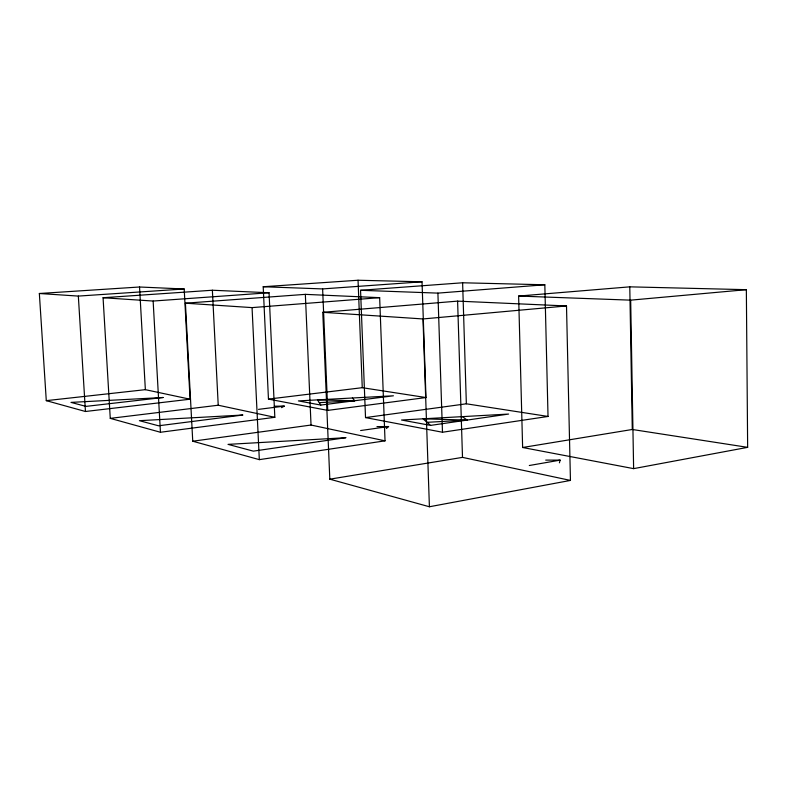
<?xml version="1.0" encoding="UTF-8"?>
<svg xmlns="http://www.w3.org/2000/svg" width="787" height="787" viewBox="0 0 787 787"><rect width="100%" height="100%" fill="white"/><g stroke="black" fill="none" stroke-linecap="round" stroke-linejoin="round"><path stroke-width="1.18" d="M559.409 462.825L560.128 460.129L545.706 460.11M386.427 428.482L388.591 426.544L376.963 426.603M281.559 407.656L284.284 406.122L274.279 406.21M429.407 506.759L570.447 480.424L566.502 305.956L457.601 301.126L322.778 312.301L329.812 479.175L429.407 506.759L422.993 318.951L322.778 312.301M633.624 468.639L747.65 447.35L746.351 289.675L629.787 286.842L518.623 296.06L522.627 447.498L633.624 468.639L630.672 300.152L746.351 289.675M529.297 465.51L560.128 460.129M329.812 479.175L462.5 457.375L570.447 480.424M522.627 447.498L632.286 429.486L747.65 447.35M259.326 459.647L385.03 440.838L379.659 297.663L305.346 294.358L185.417 303.192L192.746 441.212L259.326 459.647L252.056 307.609L185.417 303.192M442.481 432.24L548.027 416.451L544.83 284.776L462.618 282.779L360.554 290.295L365.522 417.592L442.481 432.24L437.906 293.118L360.554 290.295M430.568 425.393L508.599 414.06L401.508 420.012L430.568 425.393L423.052 418.812L467.124 420.091L462.392 416.628M360.613 430.538L388.591 426.544M192.746 441.212L311.032 425.039L385.03 440.838M365.522 417.592L466.357 403.8L548.027 416.451M160.44 432.26L274.83 417.307L269.056 292.754L212.372 290.236L103.067 297.732L110.269 418.369L160.44 432.26L153.14 301.047L103.067 297.732M327.736 410.391L425.983 397.553L422.029 281.795L358.046 280.241L263.202 286.743L268.456 399.107L327.736 410.391L322.621 288.918L263.202 286.743M320.821 405.069L393.421 395.792L298.391 400.908L320.821 405.069L317.495 399.885L354.74 400.731L352.399 398.006M258.52 409.368L284.284 406.122M110.269 418.369L218.225 405.226L274.83 417.307M268.456 399.107L362.256 387.686L425.983 397.553M85.449 411.493L190.06 399.206L184.197 288.986L139.535 286.999L39.35 293.502L46.285 400.652L85.449 411.493L78.336 296.089L39.35 293.502M46.285 400.652L145.359 389.663L190.06 399.206M422.993 318.951L566.502 305.956M252.056 307.609L379.659 297.663M437.906 293.118L544.83 284.776M153.14 301.047L269.056 292.754M322.621 288.918L422.029 281.795M78.336 296.089L184.197 288.986M427.066 422.324L467.124 420.091M319.266 402.649L354.74 400.731M518.623 296.06L630.672 300.152M139.535 286.999L145.359 389.663M212.372 290.236L218.225 405.226M305.346 294.358L311.032 425.039M358.046 280.241L362.256 387.686M462.618 282.779L466.357 403.8M457.601 301.126L462.5 457.375M629.787 286.842L632.286 429.486M345.788 437.71L253.335 451.138L228.023 444.37L345.788 437.71M242.73 415.034L158.521 425.787L139.397 420.681L242.73 415.034M163.047 397.504L85.95 406.387L70.997 402.393L163.047 397.504"/></g></svg>
